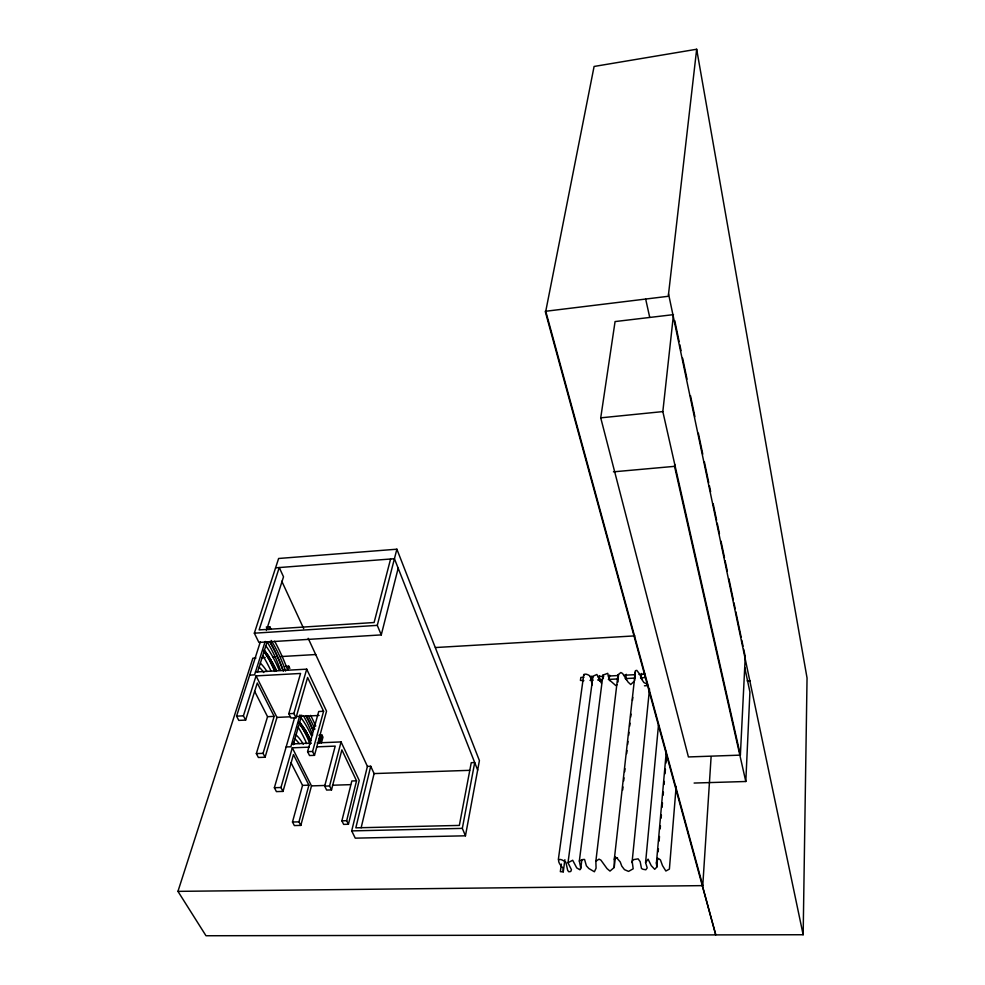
<?xml version="1.0" encoding="UTF-8"?>
<svg xmlns="http://www.w3.org/2000/svg" width="985" height="985" viewBox="0 0 985 985"><rect width="100%" height="100%" fill="white"/><g stroke="black" fill="none" stroke-linecap="round" stroke-linejoin="round"><path stroke-width="1.48" d="M177.953 891.363L205.988 935.75L803.157 934.74L807.047 678L696.666 49.25L594.09 66.463L545.752 311.26L702.761 885.626L177.953 891.363L252.886 658.202L255.952 658.029M633.823 681.62L630.72 684.526L628.061 682.051L622.594 673.506L620.882 672.521L617.977 674.824L595.851 861.272L596.073 868.191L594.398 871.762L588.858 868.524L586.383 865.803L584.573 859.474L582.849 859.499L579.34 861.062L580.707 867.723L579.894 869.792L576.742 867.896L572.691 860.25L568 862.749L571.435 869.693L570.758 871.516L568.751 871.774L567.655 870.309L565.895 862.207C556.808 855.854 556.648 861.579 563.088 868.216L563.26 871.848L560.342 871.663L561.376 864.079M617.977 674.824L618.075 681.952M694.117 783.05L745.805 781.499L749.917 691.999L744.722 667.411M673.481 314.634L615.071 321.566L600.727 417.837L688.416 756.948L740.375 755.126L745.177 658.239M592.12 685.018L590.643 676.695C589.67 675.045 583.822 672.546 583.883 675.378M702.761 885.626L711.108 756.751M647.601 684.292L643.919 682.568L641.506 678.997L640.164 674.762L636.79 670.379L635.436 670.687L614.308 859.351L614.221 867.465L609.986 871.085L607.031 868.61L600.912 860.139L599.015 859.129L595.851 861.272M634.808 672.287L634.623 680.66M676.153 786.375L669.394 869.102L665.86 871.011L662.499 865.593L660.418 859.893L658.645 858.625L657.475 859.351L656.416 863.119L656.798 867.083L654.717 869.312L651.245 865.643L648.093 859.154L645.581 862.589L647.207 867.908L645.815 869.78L642.909 869.25L641.481 868.462L640.151 861.616L638.108 858.846L633.626 859.622L632.173 861.284L633.17 868.807L628.541 871.405L624.453 869.62L621.757 866.086L620.23 861.937L616.462 857.553L614.972 857.812L614.308 859.351M656.798 867.083L657.611 857.898M658.152 851.779L658.423 848.725M659.1 841.079L659.494 836.487M660.172 828.841L660.442 825.787M661.12 818.141L661.391 815.075M662.055 807.429L662.462 802.837M663.139 795.191L663.41 792.137M664.087 784.491L664.346 781.425M665.023 773.779L665.429 769.199M665.971 763.079L666.377 758.487M656.416 863.119L666.303 751.407M645.581 862.589L658.485 725.095M745.805 781.499L674.553 466.348L674.737 464.378M632.025 862.675L649.509 688.897M740.375 755.126L662.831 411.595L673.321 316.148M614.221 867.465L615.391 856.839M622.68 790.007L623.012 786.966M623.677 780.896L624.01 777.854M624.675 771.784L625.007 768.743M626.669 753.562L626.989 750.521M627.654 744.451L627.987 741.409M628.652 735.327L628.984 732.298M629.649 726.216L629.981 723.187M630.646 717.105L630.979 714.076M632.468 700.397L632.801 697.368M696.666 49.25L668.273 296.288L545.222 311.322L715.763 934.888L702.367 885.626M579.34 861.062L602.931 675.119L607.733 673.321L609.272 679.798L615.723 685.498L616.955 684.846M580.719 868.868L581.864 859.733M600.099 678.591L599.766 681.177L599.015 679.835L599.557 675.648M568 862.749L592.982 676.227L596.873 674.479L601.453 683.258M563.26 871.848L564.885 859.708M558.31 859.782L583.773 674.442M308.194 638.329L367.405 766.379L351.694 830.897L355.265 838.149L465.449 835.809L479.412 760.617L396.881 549.199L278.62 558.483L254.339 633.183L258.895 642.429L381.269 634.894L398.174 568.246M465.449 835.809L462.334 828.385L474.708 762.562L471.249 762.686L459.342 825.418L355.831 827.831L370.729 766.256L367.405 766.379M361.138 827.769L374.091 773.582L370.729 766.256M348.431 824.26L346.671 820.702L356.533 780.822L351.83 780.982L341.881 820.825L343.642 824.383L348.431 824.26L359.217 780.428L341.056 741.927L317.108 742.899M381.269 634.894L377.28 625.364L396.881 549.199M390.589 559.012L374.103 622.52L259.117 629.908L279.248 567.545L283.52 576.816L266.418 630.474M316.825 746.852L335.208 746.113L324.681 786.129L326.626 790.056L331.502 789.896L341.881 749.868L356.533 780.822M331.502 789.896L329.569 785.968L341.056 741.927M321.393 742.961L322.969 737.174L321.972 735.105L318.955 735.229M291.043 762.796L302.543 785.377L292.483 822.019L294.355 825.565L300.819 825.405L311.482 785.895L292.299 747.824L309.155 747.159M314.486 755.347L312.577 751.457L323.597 711.268L318.709 711.502L307.591 751.641L309.524 755.532L314.486 755.347L326.54 711.17L306.717 669.16L255.484 672.016M317.773 742.715L319.916 742.628L321.972 735.105M300.819 825.405L298.96 821.859L308.908 785.168L293.456 754.572L283.003 791.411L276.416 791.608L274.372 787.729L294.515 718.003M293.247 744.771L301.718 715.135M299.982 714.913L290.858 746.778L286.142 746.962M283.003 791.411L280.959 787.52L292.299 747.824M260.397 641.691L236.56 716.157L238.801 720.392L245.634 720.084L243.406 715.836L256.051 675.895L300.573 673.457L288.802 713.706L290.932 718.003L295.993 717.769L307.603 677.483L323.597 711.268M295.993 717.769L293.875 713.472L306.717 669.16M254.659 691.371L267.551 716.686L256.346 753.611L258.39 757.477L265.088 757.231L276.97 717.412L256.051 675.895M285.268 666.377L288.777 666.18L287.657 669.923L287.164 668.63A221.108 93.353 89.7 0 0 274.643 641.235M265.088 757.231L263.057 753.353L274.15 716.378L257.294 683.011L245.634 720.084M265.199 641.407L254.573 674.86L249.697 675.131M268.905 629.747L269.828 626.842L266.245 627.076M257.541 672.066L267.046 642.011M641.58 673.494L641.136 677.705L641.814 679.059M626.275 674.282L625.795 678.48L626.497 679.835M618.568 674.676L618.075 678.874M609.653 675.131L609.136 679.318L609.863 680.66M591.813 676.055L591.259 680.216L592.01 681.558M600.727 417.837L662.831 411.595M613.446 471.84L674.553 466.348M275.591 567.828L394.431 558.717L477.663 770.061M254.339 633.183L377.28 625.364M273.005 666.205L274.384 666.119L276.526 670.822L268.88 656.429L264.386 650.432L263.241 650.506L269.644 659.507L275.394 670.884M264.743 652.353L265.876 652.279M265.211 652.957L266.356 652.883M266.43 654.594L267.563 654.533M267.144 655.641L268.289 655.567M268.154 657.143L269.299 657.081M262.084 657.672L265.162 657.487M272.833 657.044L275.899 656.86M280.503 656.589L315.779 654.533M435.444 647.539L634.882 635.879M269.053 658.559L270.185 658.497M269.89 659.938L271.023 659.876M270.937 661.785L272.069 661.711M271.589 662.967L272.722 662.893M272.747 665.7L274.125 665.614L264.386 650.432M274.84 669.578L275.972 669.517M583.896 677.298L580.842 677.446L580.424 680.438L583.859 680.66M590.015 676.978L593.081 676.83M597.661 676.584L603.78 676.276M608.373 676.042L617.546 675.575M623.665 675.267L634.377 674.713M638.97 674.479L645.089 674.171M589.978 680.352L593.044 680.204M597.636 679.97L602.229 679.736M608.348 679.428L617.533 678.961M625.192 678.579L634.377 678.111M640.496 677.803L645.089 677.569M644.449 685.794L647.527 685.634M747.159 680.93L750.238 680.783M236.56 716.157L243.406 715.836M288.802 713.706L293.875 713.472M267.551 716.686L274.15 716.378M276.97 717.412L290.501 716.784M296.51 716.514L319.066 715.467M298.578 722.313L300.179 722.805L305.535 730.328L310.817 740.757L309.721 740.806M299.945 723.938L301.053 723.889M300.388 724.48L301.484 724.431M301.496 725.957L302.592 725.908M302.161 726.881L303.257 726.832M303.084 728.247L304.18 728.198M303.897 729.528L304.993 729.479M304.661 730.771L305.756 730.722M305.621 732.446L306.717 732.409M306.224 733.529L307.32 733.48M307.283 736.029L308.6 735.967L299.674 722.264M299.711 723.95L307.492 736.448L308.847 736.435L310.817 740.757M309.204 739.6L310.3 739.563M291.671 743.934L311.125 743.146M256.346 753.611L263.057 753.353M307.591 751.641L312.577 751.457M374.091 773.582L469.673 770.332M302.543 785.377L308.908 785.168M311.482 785.895L325.001 785.464M332.511 785.23L350.525 784.651M274.372 787.729L280.959 787.52M324.681 786.129L329.569 785.968M292.483 822.019L298.96 821.859M341.881 820.825L346.671 820.702M351.694 830.897L462.334 828.385M614.505 857.91L617.533 857.861M294.934 738.873L295.438 739.316A83.959 32.567 89.3 0 1 299.218 743.626M296.054 734.945L296.559 735.389A83.75 32.431 89.3 0 1 303.281 744.192M259.104 667.128L259.658 667.633A87.283 35.792 88.5 0 1 263.795 672.521M260.348 663.176L260.902 663.693A87.074 35.645 88.4 0 1 266.984 671.475M299.083 722.855L304.439 730.378L310.767 743.281M264.497 652.365L269.644 659.95L275.16 670.896M300.991 717.683L301.484 718.336A138.626 54.224 89.7 0 1 311.445 735.82M265.839 645.84L266.381 646.566A144.155 59.716 88.9 0 1 278.853 669.468M269.828 626.842L271.047 629.366M288.777 666.18L289.861 668.433M307.492 736.448L310.361 742.875M281.796 581.261L303.688 628.578M282.966 670.182L282.473 668.889A220.874 93.883 89.7 0 0 269.89 641.518M320.95 738.824L320.507 737.617A212.575 84.439 -89.5 0 0 319.583 735.229M319.916 742.628L319.509 741.36A137.802 53.732 89.5 0 0 318.635 738.824M645.692 299.157L649.681 317.17M668.544 293.936L803.157 934.74M674.75 320.642L679.145 341.647M679.785 344.639L681.041 350.648M682.617 358.146L687.025 379.151M690.485 395.65L694.893 416.655M698.353 433.166L702.761 454.171M704.337 461.669L708.732 482.675M709.372 485.679L710.628 491.675M713.14 503.68L716.612 520.178M717.24 523.183L719.444 533.685M721.008 541.184L724.48 557.695M725.108 560.687L727.312 571.189M728.888 578.688L733.283 599.693M733.923 602.697L735.179 608.705M735.807 611.697L741.163 637.209M741.791 640.201L743.047 646.209M743.675 649.213L745.251 656.712M634.648 674.59L634.783 678.025M602.931 675.119L603.066 678.567M603.251 676.19L603.337 678.468M264.399 651.319A170.442 71.683 89.2 0 1 274.63 671.425M262.946 655.912A170.984 72.04 89.3 0 1 270.813 670.613M267.28 642.208A142 58.989 88.7 0 1 280.553 670.379M271.121 640.459A143.293 59.137 88.7 0 1 285.588 671.019M269.484 641.58A143.219 59.297 88.7 0 1 283.36 671.142M300.942 725.071A163.904 64.985 -89.9 0 1 310.115 744.118M298.135 727.152A164.433 65.293 -89.8 0 1 306.692 743.552M306.027 715.578A212.354 84.932 -89.5 0 1 313.156 730.747M303.528 715.935A136.57 53.596 89.6 0 1 312.627 735.056M292.693 741.508A83.873 32.751 89.4 0 1 294.564 743.823M310.607 715.369A212.575 84.439 -89.5 0 1 315.754 726.031M308.059 715.603A137.802 53.732 89.5 0 1 314.892 729.208M305.879 715.701A137.74 53.879 89.6 0 1 313.218 730.451"/></g></svg>
